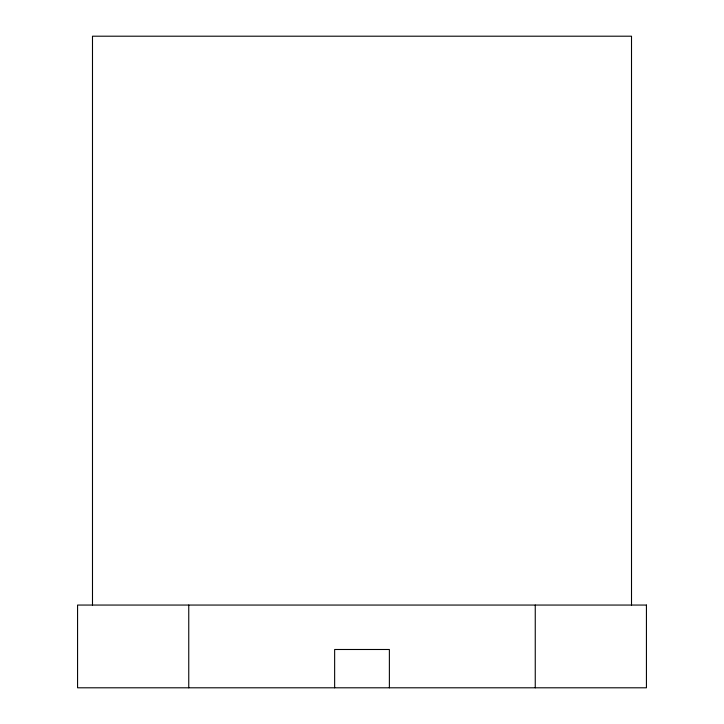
<?xml version="1.0" encoding="UTF-8"?>
<svg xmlns="http://www.w3.org/2000/svg" width="724" height="724" viewBox="0 0 724 724"><rect width="100%" height="100%" fill="white"/><g stroke="black" fill="none" stroke-linecap="round" stroke-linejoin="round"><path stroke-width="1.09" d="M631.509 605.056L631.509 36.2L92.491 36.2L92.491 605.056M535.253 605.056L535.253 687.8M389.376 687.8L389.376 649.491L334.642 649.491L334.642 687.8M188.756 605.056L188.756 687.8M646.432 605.056L77.568 605.056L77.568 687.8L646.432 687.8L646.432 605.056"/></g></svg>
